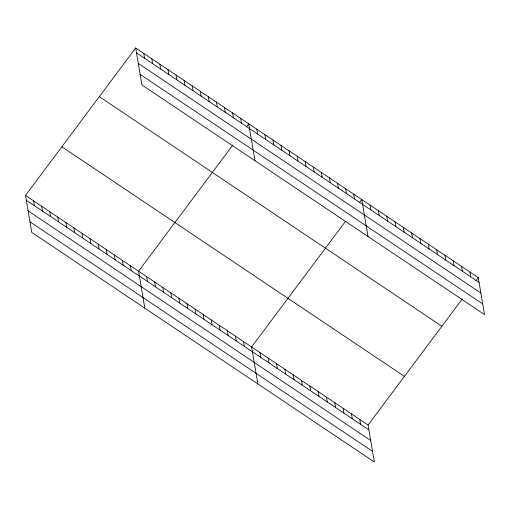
<?xml version="1.0" encoding="UTF-8"?>
<svg xmlns="http://www.w3.org/2000/svg" width="510" height="510" viewBox="0 0 510 510"><rect width="100%" height="100%" fill="white"/><g stroke="black" fill="none" stroke-linecap="round" stroke-linejoin="round"><path stroke-width="0.76" d="M462.404 298.815L368.08 425.034L374.334 461.99L31.747 232.388L25.5 195.432L135.666 48.01L478.252 277.612L484.5 314.568L141.92 84.966L135.666 48.01M232.872 144.98L138.554 271.205L144.802 308.161M246.387 126.894L248.721 123.777L254.968 160.733M345.461 221.378L251.602 346.972L257.856 383.928M359.442 202.661L361.775 199.544L368.022 236.5M475.919 280.729L478.252 277.612M136.482 52.836L479.068 282.438M138.28 63.438L480.86 293.04M140.129 74.358L482.709 303.96M99.316 96.658L441.896 326.26M61.857 146.784L404.436 376.386M25.5 195.432L368.08 425.034M26.316 200.264L368.896 429.866M28.107 210.866L370.693 440.468M29.956 221.786L372.536 451.388M469.927 272.034L470.749 276.86M461.607 266.456L462.423 271.282M453.288 260.884L454.104 265.71M444.969 255.306L445.785 260.132M436.649 249.728L437.465 254.554M428.33 244.156L429.146 248.982M420.01 238.578L420.826 243.404M411.691 233L412.507 237.826M403.372 227.428L404.188 232.254M395.052 221.85L395.868 226.676M386.733 216.272L387.549 221.098M378.414 210.694L379.23 215.526M370.094 205.122L370.91 209.948M353.698 194.131L354.514 198.957M345.621 188.719L346.437 193.545M337.543 183.307L338.366 188.133M329.473 177.894L330.289 182.72M321.396 172.482L322.212 177.308M359.76 419.462L360.576 424.288M313.318 167.07L314.134 171.902M351.441 413.884L352.257 418.71M305.248 161.664L306.064 166.489M343.122 408.306L343.938 413.138M297.171 156.251L297.987 161.077M334.802 402.734L335.618 407.56M289.094 150.839L289.909 155.665M326.483 397.156L327.299 401.982M281.023 145.427L281.839 150.252M318.163 391.578L318.979 396.41M272.946 140.014L273.762 144.84M309.844 386.006L310.66 390.832M264.868 134.602L265.684 139.428M301.525 380.428L302.341 385.254M256.798 129.189L257.614 134.015M293.205 374.85L294.021 379.682M284.88 369.278L285.702 374.104M240.643 118.365L241.459 123.191M276.56 363.7L277.376 368.526M232.573 112.952L233.389 117.778M268.241 358.122L269.057 362.948M224.496 107.54L225.312 112.366M259.921 352.55L260.737 357.376M216.418 102.127L217.234 106.953M208.348 96.715L209.164 101.541M243.525 341.56L244.347 346.386M200.271 91.303L201.087 96.129M235.454 336.147L236.27 340.973M192.194 85.89L193.009 90.716M227.377 330.735L228.193 335.561M184.116 80.478L184.939 85.304M219.3 325.323L220.116 330.148M176.046 75.066L176.862 79.891M211.229 319.91L212.045 324.736M167.969 69.653L168.784 74.479M203.152 314.498L203.968 319.324M159.891 64.241L160.707 69.073M195.075 309.085L195.891 313.918M151.821 58.828L152.637 63.661M187.004 303.673L187.82 308.505M143.743 53.422L144.559 58.248M178.927 298.267L179.743 303.093M170.85 292.855L171.666 297.681M162.779 287.442L163.595 292.268M154.702 282.03L155.518 286.856M146.625 276.618L147.441 281.443M130.477 265.793L131.293 270.619M122.4 260.38L123.216 265.206M114.329 254.968L115.145 259.794M106.252 249.556L107.068 254.382M98.175 244.143L98.991 248.969M90.098 238.731L90.92 243.557M82.027 233.319L82.843 238.144M73.95 227.906L74.766 232.732M65.873 222.494L66.689 227.32M57.802 217.081L58.618 221.907M49.725 211.669L50.541 216.495M41.648 206.257L42.464 211.083M33.577 200.844L34.393 205.677"/></g></svg>
